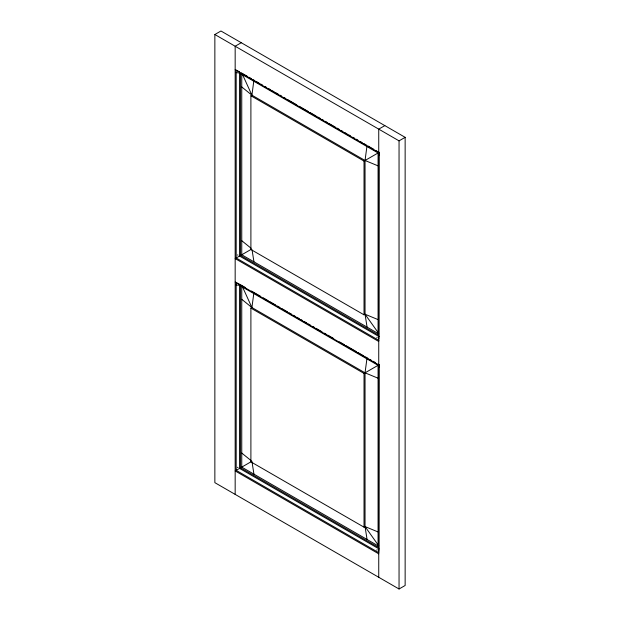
<?xml version="1.0" encoding="UTF-8"?>
<svg xmlns="http://www.w3.org/2000/svg" width="620" height="620" viewBox="0 0 620 620"><rect width="100%" height="100%" fill="white"/><g stroke="black" fill="none" stroke-linecap="round" stroke-linejoin="round"><path stroke-width="0.93" d="M378.363 319.726L365.041 314.231L364.025 314.821L250.899 249.504L250.899 95.759L251.914 95.178L253.82 80.887M378.363 532.076L365.041 526.582L364.025 527.171L250.899 461.854L250.899 308.117L251.914 307.528L253.82 293.245M366.947 146.204L365.041 160.487L365.041 314.231L367.071 327.128M366.947 358.554L365.041 372.837L365.041 526.582L367.071 539.478M376.898 337.861L377.107 337.257M376.898 550.211L377.107 549.607M378.068 151.792L379.084 152.381L378.928 339.031M378.068 364.149L379.084 364.731L378.928 551.389M214.861 34.519L220.953 31L405.139 137.338L405.139 585.482L399.048 589L214.861 482.662L214.861 34.519L399.048 140.856L405.139 137.338M241.258 42.718L235.166 46.236L235.166 494.38M384.834 125.62L378.743 129.131L378.743 577.282M364.025 314.821L364.025 161.076L378.417 152.768M378.68 152.613L379.277 152.264M379.084 336.598L239.56 256.052L235.166 258.587L378.743 341.481M378.068 152.97L378.068 334.839L240.576 255.463L251.131 249.372M364.025 527.171L364.025 373.426L378.417 365.118M378.68 364.963L379.277 364.614M378.44 546.042L241.761 467.131L251.131 461.722M379.084 548.948L239.56 468.402L235.166 470.936L378.743 553.838M240.576 285.936L240.576 467.813L241.932 467.031M237.375 254.967L238.01 255.083M237.375 467.317L238.01 467.441M239.142 284.262L237.375 283.1M378.363 165.982L365.041 160.487L251.914 95.178L241.761 86.971M378.363 378.332L365.041 372.837L251.914 307.528L241.761 299.321M236.181 72.61L239.56 73.005L379.084 153.551L378.68 154.101L379.277 155.178M236.181 284.96L239.56 285.355L379.084 365.901L378.68 366.451L379.277 367.528M241.42 72.904L247.287 76.291M248.961 77.26L251.48 78.709M253.154 79.678L254.828 80.647M256.51 81.615L259.021 83.065M260.702 84.033L262.376 85.002M264.887 86.451L266.569 87.42M268.243 88.389L270.762 89.838M272.436 90.807L274.11 91.776M275.792 92.744L278.303 94.194M279.984 95.162L281.658 96.131M284.169 97.588L285.851 98.557M287.525 99.518L296.748 104.842M299.266 106.299L308.489 111.623M310.163 112.592L316.029 115.979M317.704 116.948L320.222 118.397M321.896 119.366L323.578 120.334M325.252 121.303L327.763 122.752M329.445 123.721L335.312 127.108M336.986 128.077L339.504 129.534M341.178 130.502L342.86 131.463M344.534 132.432L347.045 133.889M348.727 134.858L350.401 135.819M352.92 137.276L354.594 138.244M356.267 139.213L357.949 140.182M360.46 141.631L362.142 142.6M363.816 143.569L366.327 145.018M368.009 145.987L373.876 149.374M375.55 150.342L377.231 151.311M235.166 69.68L378.743 152.574M250.899 95.759L364.025 161.076M378.44 333.692L241.761 254.781L241.761 73.842M378.998 340.458L236.181 258.005L236.181 69.975M240.576 284.766L245.605 287.672M251.48 291.059L260.702 296.383M263.213 297.833L268.243 300.739M269.925 301.708L275.792 305.094M277.466 306.063L279.984 307.52M281.658 308.481L287.525 311.876M289.207 312.844L291.718 314.294M293.392 315.262L295.074 316.231M296.748 317.2L299.266 318.649M300.94 319.618L302.614 320.587M304.296 321.555L306.807 323.005M308.489 323.973L310.163 324.942M312.674 326.391L314.356 327.36M316.029 328.329L321.896 331.716M324.415 333.173L326.089 334.134M327.763 335.102L333.637 338.497M339.504 341.884L344.534 344.782M346.208 345.751L356.267 351.563M357.949 352.532L363.816 355.919M365.49 356.887L368.009 358.337M369.683 359.305L371.365 360.274M373.038 361.243L375.55 362.692M235.166 282.03L378.743 364.924M250.899 308.117L364.025 373.426M240.576 467.813L378.068 547.197L378.068 365.32M378.998 552.808L236.181 470.355L236.181 282.325M241.761 240.715L251.193 248.333M241.761 453.065L251.193 460.683M237.375 70.75L239.56 71.827L239.56 256.052M365.041 314.231L378.704 333.389M365.041 526.582L378.704 545.74M242.156 73.765L251.914 95.178M242.544 286.967L251.914 307.528M252.061 249.837L253.944 261.81M251.914 461.272L253.944 474.161M399.048 140.856L399.048 589M241.761 286.192L241.761 467.131M240.576 73.586L240.576 255.463M239.56 284.185L239.56 468.402"/></g></svg>
